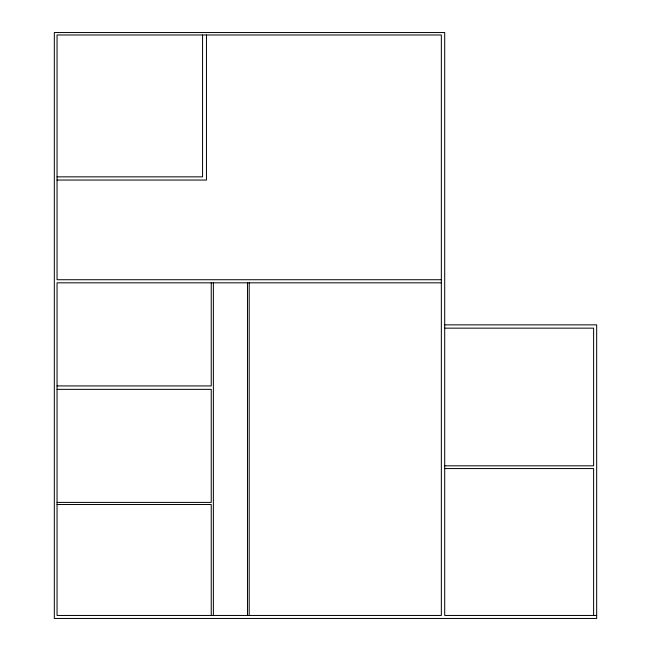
<?xml version="1.0" encoding="UTF-8"?>
<svg xmlns="http://www.w3.org/2000/svg" width="651" height="651" viewBox="0 0 651 651"><rect width="100%" height="100%" fill="white"/><g stroke="black" fill="none" stroke-linecap="round" stroke-linejoin="round"><path stroke-width="0.98" d="M57.044 176.844L202.567 176.844L202.567 34.983M57.044 180.05L206.457 180.05L206.457 34.983M441.337 279.727L57.044 279.727L57.044 34.983L441.337 34.983L441.337 615.455L57.044 615.455L57.044 282.827L441.337 282.827M444.706 324.857L596.674 324.857L596.674 618.45L54.326 618.45L54.326 32.55L444.706 32.55L444.706 615.455L596.674 615.455M444.706 328.153L593.614 328.153L593.614 465.823L444.706 465.823M57.044 385.929L211.241 385.929L211.241 282.827M57.044 389.355L211.241 389.355L211.241 502.401L57.044 502.401M444.706 468.574L593.614 468.574L593.614 615.455M57.044 504.517L211.241 504.517L211.241 615.455M249.195 282.827L249.195 615.455M247.486 282.827L247.486 615.455M213.373 282.827L213.373 615.455"/></g></svg>
